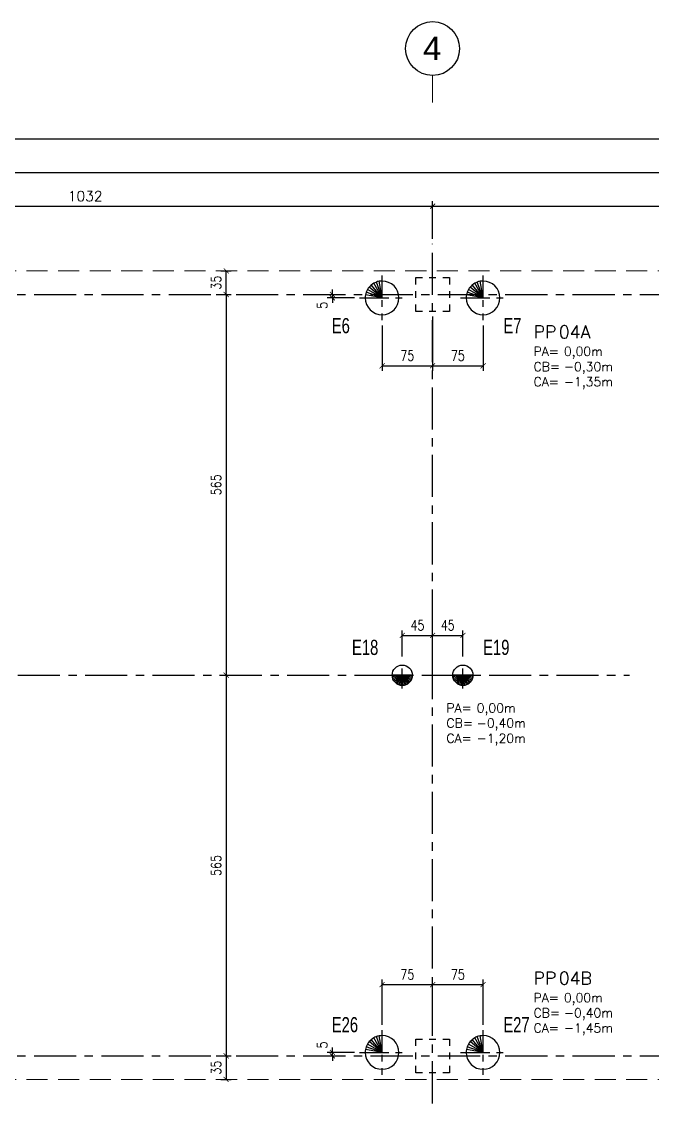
# Model space of a CAD drawing. Header units: millimetres. Extents: x 1792.4 to 1850.9, y 123.2 to 195.3.
# Drawn here: x 1828.24 to 1837.61, y 179.27 to 195.33 of the extents above; entities that cross this region are included whole.
import ezdxf

# ---------------------------------------------------------------- set-up
doc = ezdxf.new("R2010")
doc.units = ezdxf.units.MM
doc.header["$LTSCALE"] = 0.5
for name, pattern in [('CENTER', [2, 1.25, -0.25, 0.25, -0.25]), ('DASHDOT', [1, 0.5, -0.25, 0, -0.25]), ('ESTILO_TQS_0003', [0.91, 0.5, -0.2, 0.01, -0.2]), ('Hidden', [0.007144, 0.004763, -0.002381]), ('HIDDEN2', [0.1875, 0.125, -0.0625])]:
    doc.linetypes.add(name, pattern=pattern)
doc.layers.get('0').update_dxf_attribs({"color": 1})
for name, color, linetype in [('228', 1, 'Continuous'), ('79', 7, 'Continuous'), ('A_htc_alv', 1, 'Continuous'), ('COTAS', 1, 'Continuous'), ('Descrição Pilar', 4, 'Continuous'), ('EIXOS', 242, 'CENTER'), ('NUMERO ESTACAS', 2, 'DASHDOT'), ('PILAR', 5, 'Continuous')]:
    doc.layers.add(name, color=color, linetype=linetype)
doc.layers.add('_Hidden_', color=7, linetype='Hidden', lineweight=9)
doc.layers.add('Grids', color=7, linetype='Continuous', lineweight=9)
doc.styles.add('Arial', font='arial.ttf', dxfattribs={"height": 0.1875})
doc.styles.add('arial 2', font='swiss.ttf', dxfattribs={"width": 0.8})
doc.styles.add('ROMANS', font='romans.shx')
doc.styles.add('ROMANS2', font='romans.shx', dxfattribs={"width": 0.8})
doc.dimstyles.new('75', dxfattribs={"dimtxt": 0.15, "dimasz": 0.075, "dimexe": 0.075, "dimexo": 0.075, "dimgap": 0.075, "dimtad": 1, "dimdec": 1, "dimlfac": 100, "dimrnd": 0.4995, "dimdsep": 46, "dimtxsty": 'ROMANS', "dimblk": 'ARCHTICK', "dimcen": 0.075, "dimclrd": 1, "dimclre": 1, "dimclrt": 2, "dimadec": 0, "dimazin": 0, "dimtfac": 1, "dimtdec": 1, "dimtix": 1, "dimtmove": 0, "dimatfit": 0, "dimldrblk": 'ARCHTICK', "dimfxl": 1, "dimtolj": 1, "dimtzin": 0, "dimarcsym": 0})
doc.dimstyles.new('75e', dxfattribs={"dimtxt": 0.15, "dimasz": 0.075, "dimexe": 0.075, "dimexo": 0.075, "dimgap": 0.075, "dimtad": 1, "dimdec": 1, "dimlfac": 100, "dimrnd": 0.5, "dimdsep": 46, "dimtxsty": 'ROMANS2', "dimblk": 'ARCHTICK', "dimcen": 0.075, "dimclrd": 1, "dimclre": 1, "dimclrt": 2, "dimadec": 0, "dimazin": 0, "dimtfac": 1, "dimtdec": 1, "dimtix": 1, "dimtmove": 0, "dimatfit": 0, "dimldrblk": 'ARCHTICK', "dimfxl": 1, "dimtolj": 1, "dimtzin": 0, "dimarcsym": 0})
pattern_1 = [(0, (0, 0), (0, 6.985), [5.08, -1.905]), (90, (0, 0), (-6.985, 4e-16), [5.08, -1.905])]

# ---------------------------------------------------------------- blocks, each defined once
blk = doc.blocks.new('Grid - M_Cabeça da grade - Círculo _Padrão_ 2-409905-01_ Locação de Pilares')
at = {"layer": 'Grids'}
blk.add_line((0, 0.021), (0, 0.017), dxfattribs=at)
at = {"layer": 'Grids', "color": 146, "lineweight": 25, "true_color": 0x006b77}
blk.add_circle((0, 0.025), 0.004, dxfattribs=at)
blk = doc.blocks.new('_ArchTick')
at = {"color": 0, "linetype": 'ByBlock', "const_width": 0.15}
blk.add_lwpolyline([(-0.5, -0.5), (0.5, 0.5)], dxfattribs=at)
blk = doc.blocks.new('*D29')
at = {"layer": 'COTAS', "color": 1, "lineweight": -2, "transparency": 16777216}
for p, q in [((1803.388, 192.101), (1803.388, 193.161)), ((1844.668, 192.101), (1844.668, 193.161)), ((1803.388, 193.086), (1844.668, 193.086))]:
    blk.add_line(p, q, dxfattribs=at)
at = {"layer": 'DEFPOINTS', "color": 0, "transparency": 16777216}
for p in [(1844.668, 193.086), (1803.388, 192.026), (1844.668, 192.026)]:
    blk.add_point(p, dxfattribs=at)
at = {"layer": 'COTAS', "color": 1, "lineweight": -2, "transparency": 16777216, "xscale": 0.075, "yscale": 0.075, "zscale": 0.075, "rotation": 180}
blk.add_blockref('_ArchTick', (1803.388, 193.086), dxfattribs=at)
at = {"layer": 'COTAS', "color": 1, "lineweight": -2, "transparency": 16777216, "xscale": 0.075, "yscale": 0.075, "zscale": 0.075}
blk.add_blockref('_ArchTick', (1844.668, 193.086), dxfattribs=at)
at = {"layer": 'COTAS', "color": 2, "transparency": 16777216, "insert": (1824.028, 193.236), "char_height": 0.15, "width": 1.36261, "attachment_point": 5, "style": 'ROMANS'}
blk.add_mtext('\\A1;4128', dxfattribs=at)
blk = doc.blocks.new('*D32')
at = {"layer": 'COTAS', "color": 1, "lineweight": -2, "transparency": 16777216}
for p, q in [((1824.028, 192.101), (1824.028, 192.661)), ((1824.028, 192.586), (1834.348, 192.586)), ((1834.348, 192.101), (1834.348, 192.661))]:
    blk.add_line(p, q, dxfattribs=at)
at = {"layer": 'DEFPOINTS', "color": 0, "transparency": 16777216}
for p in [(1834.348, 192.586), (1824.028, 192.026), (1834.348, 192.026)]:
    blk.add_point(p, dxfattribs=at)
at = {"layer": 'COTAS', "color": 1, "lineweight": -2, "transparency": 16777216, "xscale": 0.075, "yscale": 0.075, "zscale": 0.075, "rotation": 180}
blk.add_blockref('_ArchTick', (1824.028, 192.586), dxfattribs=at)
at = {"layer": 'COTAS', "color": 1, "lineweight": -2, "transparency": 16777216, "xscale": 0.075, "yscale": 0.075, "zscale": 0.075}
blk.add_blockref('_ArchTick', (1834.348, 192.586), dxfattribs=at)
at = {"layer": 'COTAS', "color": 2, "transparency": 16777216, "insert": (1829.188, 192.736), "char_height": 0.15, "width": 1.36261, "attachment_point": 5, "style": 'ROMANS'}
blk.add_mtext('\\A1;1032', dxfattribs=at)
blk = doc.blocks.new('*D33')
at = {"layer": 'COTAS', "color": 1, "lineweight": -2, "transparency": 16777216}
for p, q in [((1834.348, 192.101), (1834.348, 192.661)), ((1834.348, 192.586), (1844.668, 192.586)), ((1844.668, 192.101), (1844.668, 192.661))]:
    blk.add_line(p, q, dxfattribs=at)
at = {"layer": 'DEFPOINTS', "color": 0, "transparency": 16777216}
for p in [(1844.668, 192.586), (1834.348, 192.026), (1844.668, 192.026)]:
    blk.add_point(p, dxfattribs=at)
at = {"layer": 'COTAS', "color": 1, "lineweight": -2, "transparency": 16777216, "xscale": 0.075, "yscale": 0.075, "zscale": 0.075, "rotation": 180}
blk.add_blockref('_ArchTick', (1834.348, 192.586), dxfattribs=at)
at = {"layer": 'COTAS', "color": 1, "lineweight": -2, "transparency": 16777216, "xscale": 0.075, "yscale": 0.075, "zscale": 0.075}
blk.add_blockref('_ArchTick', (1844.668, 192.586), dxfattribs=at)
at = {"layer": 'COTAS', "color": 2, "transparency": 16777216, "insert": (1839.508, 192.736), "char_height": 0.15, "width": 1.36261, "attachment_point": 5, "style": 'ROMANS'}
blk.add_mtext('\\A1;1032', dxfattribs=at)
blk = doc.blocks.new('*D38')
at = {"layer": 'COTAS', "color": 1, "lineweight": -2, "transparency": 16777216}
for p, q in [((1802.588, 191.701), (1802.588, 193.661)), ((1844.988, 191.696), (1844.988, 193.661)), ((1802.588, 193.586), (1844.988, 193.586))]:
    blk.add_line(p, q, dxfattribs=at)
at = {"layer": 'DEFPOINTS', "color": 0, "transparency": 16777216}
for p in [(1844.988, 193.586), (1802.588, 191.626), (1844.988, 191.621)]:
    blk.add_point(p, dxfattribs=at)
at = {"layer": 'COTAS', "color": 1, "lineweight": -2, "transparency": 16777216, "xscale": 0.075, "yscale": 0.075, "zscale": 0.075, "rotation": 180}
blk.add_blockref('_ArchTick', (1802.588, 193.586), dxfattribs=at)
at = {"layer": 'COTAS', "color": 1, "lineweight": -2, "transparency": 16777216, "xscale": 0.075, "yscale": 0.075, "zscale": 0.075}
blk.add_blockref('_ArchTick', (1844.988, 193.586), dxfattribs=at)
at = {"layer": 'COTAS', "color": 2, "transparency": 16777216, "insert": (1823.788, 193.736), "char_height": 0.15, "width": 1.36261, "attachment_point": 5, "style": 'ROMANS'}
blk.add_mtext('\\A1;4240', dxfattribs=at)
blk = doc.blocks.new('_EST50')
at = {"linetype": 'ESTILO_TQS_0003'}
for p, q in [((0, 1), (0, 1.333)), ((-1.333, 0), (-1, 0)), ((0, 0), (1.333, 0)), ((0, -1.333), (0, 0))]:
    blk.add_line(p, q, dxfattribs=at)
for q in [(-0.766044, 0.642788), (-0.642788, 0.766044), (-0.5, 0.866025), (-0.34202, 0.939693), (-0.173648, 0.984808), (-0.984808, 0.173648), (-0.939693, 0.34202), (-0.866025, 0.5)]:
    blk.add_line((0, 0), q)
at = {"color": 3}
blk.add_lwpolyline([(0, 0), (0, 1), (-0.083365, 0.996519), (-0.173648, 0.984808), (-0.268937, 0.963158), (-0.34202, 0.939693), (-0.430128, 0.902768), (-0.5, 0.866025), (-0.579141, 0.815228), (-0.642788, 0.766044), (-0.713497, 0.700658), (-0.766044, 0.642788), (-0.823793, 0.566891), (-0.866025, 0.5), (-0.910293, 0.413965), (-0.939693, 0.34202), (-0.968245, 0.250003), (-0.984808, 0.173648), (-0.996914, 0.0785), (-1, 0), (0, 0)], dxfattribs=at)
blk.add_arc((0, 0), 1, 180, 90, dxfattribs=at)
blk = doc.blocks.new('_EST30')
at = {"layer": 'A_htc_alv', "true_color": 0x2776bb}
h = blk.add_hatch(dxfattribs=at)
h.set_pattern_fill('ANGLE', color=152)
h.set_pattern_definition(pattern_1)
h.paths.add_polyline_path([(0, 1, 0.4142135624), (-1, 0), (0, 0)])
h.paths.add_polyline_path([(0, 1), (0, 0), (1, 0, 0.4142135624)])
h.paths.add_polyline_path([(0, 0), (-1, 0, 0.4142135624), (0, -1)])
h.paths.add_polyline_path([(1, 0), (0, 0), (0, -1, 0.4142135624)])
at = {"layer": 'A_htc_alv'}
h = blk.add_hatch(dxfattribs=at)
h.set_pattern_fill('ANGLE', color=142)
h.set_pattern_definition(pattern_1)
h.paths.add_polyline_path([(0, 1, 0.4142135624), (-1, 0), (0, 0)])
h.paths.add_polyline_path([(0, 1), (0, 0), (1, 0, 0.4142135624)])
h.paths.add_polyline_path([(1, 0), (0, 0), (0, -1, 0.4142135624)])
h.paths.add_polyline_path([(0, 0), (-1, 0, 0.4142135624), (0, -1)])
at = {"linetype": 'ESTILO_TQS_0003'}
for p, q in [((0, -1.333), (0, 1.333)), ((-1.333, 0), (1.333, 0))]:
    blk.add_line(p, q, dxfattribs=at)
at = {"color": 41, "true_color": 0xf4ee51}
for q in [(-1, 0), (-0.984808, -0.173648), (-0.939693, -0.34202), (-0.866025, -0.5), (-0.766044, -0.642788), (-0.642788, -0.766044), (-0.5, -0.866025), (-0.34202, -0.939693), (-0.173648, -0.984808), (0, -1), (0.173648, -0.984808), (0.34202, -0.939693), (0.5, -0.866025), (0.642788, -0.766044), (0.766044, -0.642788), (0.866025, -0.5), (0.939693, -0.34202), (0.984808, -0.173648), (1, 0)]:
    blk.add_line((0, 0), q, dxfattribs=at)
at = {"color": 3, "linetype": 'Continuous'}
blk.add_circle((0, 0), 1, dxfattribs=at)
at = {"layer": '79', "color": 41, "true_color": 0xf4ee51}
blk.add_lwpolyline([(1, 0), (-1, 0), (-0.999225, -0.03937), (-0.99154, -0.129801), (-0.9778, -0.20954), (-0.958374, -0.285515), (-0.925126, -0.379661), (-0.881972, -0.471301), (-0.845522, -0.533941), (-0.793144, -0.609034), (-0.747857, -0.66386), (-0.675918, -0.736977), (-0.613808, -0.789455), (-0.540512, -0.841336), (-0.469351, -0.883012), (-0.382381, -0.924005), (-0.31471, -0.949188), (-0.216271, -0.976333), (-0.129063, -0.991636), (-0.047418, -0.998875), (0, -1), (0.038289, -0.999267), (0.120761, -0.992682), (0.215823, -0.976432), (0.304433, -0.952534), (0.387436, -0.921897), (0.47, -0.882667), (0.536993, -0.843587), (0.621258, -0.783606), (0.67415, -0.738595), (0.740792, -0.671734), (0.791224, -0.611526), (0.848646, -0.528961), (0.883065, -0.46925), (0.92857, -0.371158), (0.958367, -0.285539), (0.978398, -0.206729), (0.990705, -0.13603), (0.99935, -0.036053), (1, 0), (1, 0)], dxfattribs=at)
blk = doc.blocks.new('*D117')
at = {"layer": 'COTAS', "color": 1, "lineweight": -2, "transparency": 16777216}
for p, q in [((1834.348, 190.951), (1834.348, 190.143)), ((1833.598, 190.818), (1833.598, 190.143)), ((1833.598, 190.218), (1834.348, 190.218))]:
    blk.add_line(p, q, dxfattribs=at)
at = {"layer": 'DEFPOINTS', "color": 0, "transparency": 16777216}
for p in [(1834.348, 191.026), (1833.598, 190.893), (1834.348, 190.218)]:
    blk.add_point(p, dxfattribs=at)
at = {"layer": 'COTAS', "color": 1, "lineweight": -2, "transparency": 16777216, "xscale": 0.075, "yscale": 0.075, "zscale": 0.075, "rotation": 180}
blk.add_blockref('_ArchTick', (1833.598, 190.218), dxfattribs=at)
at = {"layer": 'COTAS', "color": 1, "lineweight": -2, "transparency": 16777216, "xscale": 0.075, "yscale": 0.075, "zscale": 0.075}
blk.add_blockref('_ArchTick', (1834.348, 190.218), dxfattribs=at)
at = {"layer": 'COTAS', "color": 2, "transparency": 16777216, "insert": (1833.973, 190.368), "char_height": 0.15, "attachment_point": 5, "style": 'ROMANS2'}
blk.add_mtext('\\A1;75', dxfattribs=at)
blk = doc.blocks.new('*D118')
at = {"layer": 'COTAS', "color": 1, "lineweight": -2, "transparency": 16777216}
for p, q in [((1834.348, 190.951), (1834.348, 190.143)), ((1835.098, 190.818), (1835.098, 190.143)), ((1834.348, 190.218), (1835.098, 190.218))]:
    blk.add_line(p, q, dxfattribs=at)
at = {"layer": 'DEFPOINTS', "color": 0, "transparency": 16777216}
for p in [(1834.348, 191.026), (1835.098, 190.893), (1835.098, 190.218)]:
    blk.add_point(p, dxfattribs=at)
at = {"layer": 'COTAS', "color": 1, "lineweight": -2, "transparency": 16777216, "xscale": 0.075, "yscale": 0.075, "zscale": 0.075, "rotation": 180}
blk.add_blockref('_ArchTick', (1834.348, 190.218), dxfattribs=at)
at = {"layer": 'COTAS', "color": 1, "lineweight": -2, "transparency": 16777216, "xscale": 0.075, "yscale": 0.075, "zscale": 0.075}
blk.add_blockref('_ArchTick', (1835.098, 190.218), dxfattribs=at)
at = {"layer": 'COTAS', "color": 2, "transparency": 16777216, "insert": (1834.723, 190.368), "char_height": 0.15, "attachment_point": 5, "style": 'ROMANS2'}
blk.add_mtext('\\A1;75', dxfattribs=at)
blk = doc.blocks.new('*D119')
at = {"layer": 'COTAS', "color": 1, "lineweight": -2, "transparency": 16777216}
for p, q in [((1833.898, 185.901), (1833.898, 186.291)), ((1834.348, 185.892), (1834.348, 186.291)), ((1833.898, 186.216), (1834.348, 186.216))]:
    blk.add_line(p, q, dxfattribs=at)
at = {"layer": 'DEFPOINTS', "color": 0, "transparency": 16777216}
for p in [(1834.348, 186.216), (1833.898, 185.826), (1834.348, 185.817)]:
    blk.add_point(p, dxfattribs=at)
at = {"layer": 'COTAS', "color": 1, "lineweight": -2, "transparency": 16777216, "xscale": 0.075, "yscale": 0.075, "zscale": 0.075, "rotation": 180}
blk.add_blockref('_ArchTick', (1833.898, 186.216), dxfattribs=at)
at = {"layer": 'COTAS', "color": 1, "lineweight": -2, "transparency": 16777216, "xscale": 0.075, "yscale": 0.075, "zscale": 0.075}
blk.add_blockref('_ArchTick', (1834.348, 186.216), dxfattribs=at)
at = {"layer": 'COTAS', "color": 2, "transparency": 16777216, "insert": (1834.123, 186.366), "char_height": 0.15, "attachment_point": 5, "style": 'ROMANS2'}
blk.add_mtext('\\A1;45', dxfattribs=at)
blk = doc.blocks.new('*D120')
at = {"layer": 'COTAS', "color": 1, "lineweight": -2, "transparency": 16777216}
for p, q in [((1834.348, 185.892), (1834.348, 186.291)), ((1834.798, 185.901), (1834.798, 186.291)), ((1834.348, 186.216), (1834.798, 186.216))]:
    blk.add_line(p, q, dxfattribs=at)
at = {"layer": 'DEFPOINTS', "color": 0, "transparency": 16777216}
for p in [(1834.798, 186.216), (1834.348, 185.817), (1834.798, 185.826)]:
    blk.add_point(p, dxfattribs=at)
at = {"layer": 'COTAS', "color": 1, "lineweight": -2, "transparency": 16777216, "xscale": 0.075, "yscale": 0.075, "zscale": 0.075, "rotation": 180}
blk.add_blockref('_ArchTick', (1834.348, 186.216), dxfattribs=at)
at = {"layer": 'COTAS', "color": 1, "lineweight": -2, "transparency": 16777216, "xscale": 0.075, "yscale": 0.075, "zscale": 0.075}
blk.add_blockref('_ArchTick', (1834.798, 186.216), dxfattribs=at)
at = {"layer": 'COTAS', "color": 2, "transparency": 16777216, "insert": (1834.573, 186.366), "char_height": 0.15, "attachment_point": 5, "style": 'ROMANS2'}
blk.add_mtext('\\A1;45', dxfattribs=at)
blk = doc.blocks.new('*D121')
at = {"layer": 'COTAS', "color": 1, "lineweight": -2, "transparency": 16777216}
for p, q in [((1833.598, 180.434), (1833.598, 181.108)), ((1834.348, 180.301), (1834.348, 181.108)), ((1833.598, 181.033), (1834.348, 181.033))]:
    blk.add_line(p, q, dxfattribs=at)
at = {"layer": 'DEFPOINTS', "color": 0, "transparency": 16777216}
for p in [(1834.348, 181.033), (1833.598, 180.359), (1834.348, 180.226)]:
    blk.add_point(p, dxfattribs=at)
at = {"layer": 'COTAS', "color": 1, "lineweight": -2, "transparency": 16777216, "xscale": 0.075, "yscale": 0.075, "zscale": 0.075, "rotation": 180}
blk.add_blockref('_ArchTick', (1833.598, 181.033), dxfattribs=at)
at = {"layer": 'COTAS', "color": 1, "lineweight": -2, "transparency": 16777216, "xscale": 0.075, "yscale": 0.075, "zscale": 0.075}
blk.add_blockref('_ArchTick', (1834.348, 181.033), dxfattribs=at)
at = {"layer": 'COTAS', "color": 2, "transparency": 16777216, "insert": (1833.973, 181.183), "char_height": 0.15, "attachment_point": 5, "style": 'ROMANS2'}
blk.add_mtext('\\A1;75', dxfattribs=at)
blk = doc.blocks.new('*D122')
at = {"layer": 'COTAS', "color": 1, "lineweight": -2, "transparency": 16777216}
for p, q in [((1834.348, 180.301), (1834.348, 181.108)), ((1835.098, 180.434), (1835.098, 181.108)), ((1834.348, 181.033), (1835.098, 181.033))]:
    blk.add_line(p, q, dxfattribs=at)
at = {"layer": 'DEFPOINTS', "color": 0, "transparency": 16777216}
for p in [(1835.098, 181.033), (1835.098, 180.359), (1834.348, 180.226)]:
    blk.add_point(p, dxfattribs=at)
at = {"layer": 'COTAS', "color": 1, "lineweight": -2, "transparency": 16777216, "xscale": 0.075, "yscale": 0.075, "zscale": 0.075, "rotation": 180}
blk.add_blockref('_ArchTick', (1834.348, 181.033), dxfattribs=at)
at = {"layer": 'COTAS', "color": 1, "lineweight": -2, "transparency": 16777216, "xscale": 0.075, "yscale": 0.075, "zscale": 0.075}
blk.add_blockref('_ArchTick', (1835.098, 181.033), dxfattribs=at)
at = {"layer": 'COTAS', "color": 2, "transparency": 16777216, "insert": (1834.723, 181.183), "char_height": 0.15, "attachment_point": 5, "style": 'ROMANS2'}
blk.add_mtext('\\A1;75', dxfattribs=at)
blk = doc.blocks.new('*D223')
at = {"layer": 'COTAS', "color": 1, "lineweight": -2, "transparency": 16777216}
for p, q in [((1833.189, 191.226), (1832.784, 191.226)), ((1832.858, 191.276), (1832.934, 191.276)), ((1832.859, 191.276), (1832.859, 191.351)), ((1832.859, 191.276), (1832.859, 191.226)), ((1832.859, 191.226), (1832.859, 191.151))]:
    blk.add_line(p, q, dxfattribs=at)
at = {"layer": 'DEFPOINTS', "color": 0, "transparency": 16777216}
for p in [(1832.783, 191.276), (1832.859, 191.226), (1833.264, 191.226)]:
    blk.add_point(p, dxfattribs=at)
at = {"layer": 'COTAS', "color": 1, "lineweight": -2, "transparency": 16777216, "xscale": 0.075, "yscale": 0.075, "zscale": 0.075}
for p, rotation in [((1832.859, 191.276), 270), ((1832.859, 191.226), 90)]:
    blk.add_blockref('_ArchTick', p, dxfattribs=dict(at, rotation=rotation))
at = {"layer": 'COTAS', "color": 2, "transparency": 16777216, "insert": (1832.709, 191.115), "char_height": 0.15, "attachment_point": 5, "rotation": 90, "style": 'ROMANS2'}
blk.add_mtext('\\A1;5', dxfattribs=at)
blk = doc.blocks.new('*D224')
at = {"layer": 'COTAS', "color": 1, "lineweight": -2, "transparency": 16777216}
for p, q in [((1833.189, 180.026), (1832.784, 180.026)), ((1832.859, 180.026), (1832.859, 180.101)), ((1832.859, 179.976), (1832.859, 180.026)), ((1832.858, 179.976), (1832.934, 179.976)), ((1832.859, 179.976), (1832.859, 179.901))]:
    blk.add_line(p, q, dxfattribs=at)
at = {"layer": 'DEFPOINTS', "color": 0, "transparency": 16777216}
for p in [(1832.859, 180.026), (1833.264, 180.026), (1832.783, 179.976)]:
    blk.add_point(p, dxfattribs=at)
at = {"layer": 'COTAS', "color": 1, "lineweight": -2, "transparency": 16777216, "xscale": 0.075, "yscale": 0.075, "zscale": 0.075}
for p, rotation in [((1832.859, 180.026), 270), ((1832.859, 179.976), 90)]:
    blk.add_blockref('_ArchTick', p, dxfattribs=dict(at, rotation=rotation))
at = {"layer": 'COTAS', "color": 2, "transparency": 16777216, "insert": (1832.709, 180.137), "char_height": 0.15, "attachment_point": 5, "rotation": 90, "style": 'ROMANS2'}
blk.add_mtext('\\A1;5', dxfattribs=at)
blk = doc.blocks.new('*D225')
at = {"layer": 'COTAS', "color": 1, "lineweight": -2, "transparency": 16777216}
for p, q in [((1831.134, 191.276), (1831.357, 191.276)), ((1831.282, 191.276), (1831.282, 185.626)), ((1831.185, 185.626), (1831.357, 185.626))]:
    blk.add_line(p, q, dxfattribs=at)
at = {"layer": 'DEFPOINTS', "color": 0, "transparency": 16777216}
for p in [(1831.059, 191.276), (1831.11, 185.626), (1831.282, 185.626)]:
    blk.add_point(p, dxfattribs=at)
at = {"layer": 'COTAS', "color": 1, "lineweight": -2, "transparency": 16777216, "xscale": 0.075, "yscale": 0.075, "zscale": 0.075}
for p, rotation in [((1831.282, 191.276), 90), ((1831.282, 185.626), 270)]:
    blk.add_blockref('_ArchTick', p, dxfattribs=dict(at, rotation=rotation))
at = {"layer": 'COTAS', "color": 2, "transparency": 16777216, "insert": (1831.132, 188.451), "char_height": 0.15, "attachment_point": 5, "rotation": 90, "style": 'ROMANS2'}
blk.add_mtext('\\A1;565', dxfattribs=at)
blk = doc.blocks.new('*D226')
at = {"layer": 'COTAS', "color": 1, "lineweight": -2, "transparency": 16777216}
for p, q in [((1831.185, 185.626), (1831.357, 185.626)), ((1831.282, 185.626), (1831.282, 179.976)), ((1831.154, 179.976), (1831.357, 179.976))]:
    blk.add_line(p, q, dxfattribs=at)
at = {"layer": 'DEFPOINTS', "color": 0, "transparency": 16777216}
for p in [(1831.11, 185.626), (1831.079, 179.976), (1831.282, 179.976)]:
    blk.add_point(p, dxfattribs=at)
at = {"layer": 'COTAS', "color": 1, "lineweight": -2, "transparency": 16777216, "xscale": 0.075, "yscale": 0.075, "zscale": 0.075}
for p, rotation in [((1831.282, 185.626), 90), ((1831.282, 179.976), 270)]:
    blk.add_blockref('_ArchTick', p, dxfattribs=dict(at, rotation=rotation))
at = {"layer": 'COTAS', "color": 2, "transparency": 16777216, "insert": (1831.132, 182.801), "char_height": 0.15, "attachment_point": 5, "rotation": 90, "style": 'ROMANS2'}
blk.add_mtext('\\A1;565', dxfattribs=at)
blk = doc.blocks.new('*D227')
at = {"layer": 'COTAS', "color": 1, "lineweight": -2, "transparency": 16777216}
for p, q in [((1831.201, 191.626), (1831.357, 191.626)), ((1831.282, 191.276), (1831.282, 191.626)), ((1831.134, 191.276), (1831.357, 191.276))]:
    blk.add_line(p, q, dxfattribs=at)
at = {"layer": 'DEFPOINTS', "color": 0, "transparency": 16777216}
for p in [(1831.126, 191.626), (1831.282, 191.626), (1831.059, 191.276)]:
    blk.add_point(p, dxfattribs=at)
at = {"layer": 'COTAS', "color": 1, "lineweight": -2, "transparency": 16777216, "xscale": 0.075, "yscale": 0.075, "zscale": 0.075}
for p, rotation in [((1831.282, 191.626), 90), ((1831.282, 191.276), 270)]:
    blk.add_blockref('_ArchTick', p, dxfattribs=dict(at, rotation=rotation))
at = {"layer": 'COTAS', "color": 2, "transparency": 16777216, "insert": (1831.132, 191.451), "char_height": 0.15, "attachment_point": 5, "rotation": 90, "style": 'ROMANS2'}
blk.add_mtext('\\A1;35', dxfattribs=at)
blk = doc.blocks.new('*D228')
at = {"layer": 'COTAS', "color": 1, "lineweight": -2, "transparency": 16777216}
for p, q in [((1831.134, 179.976), (1831.357, 179.976)), ((1831.282, 179.976), (1831.282, 179.626)), ((1831.201, 179.626), (1831.357, 179.626))]:
    blk.add_line(p, q, dxfattribs=at)
at = {"layer": 'DEFPOINTS', "color": 0, "transparency": 16777216}
for p in [(1831.059, 179.976), (1831.126, 179.626), (1831.282, 179.626)]:
    blk.add_point(p, dxfattribs=at)
at = {"layer": 'COTAS', "color": 1, "lineweight": -2, "transparency": 16777216, "xscale": 0.075, "yscale": 0.075, "zscale": 0.075}
for p, rotation in [((1831.282, 179.976), 90), ((1831.282, 179.626), 270)]:
    blk.add_blockref('_ArchTick', p, dxfattribs=dict(at, rotation=rotation))
at = {"layer": 'COTAS', "color": 2, "transparency": 16777216, "insert": (1831.132, 179.801), "char_height": 0.15, "attachment_point": 5, "rotation": 90, "style": 'ROMANS2'}
blk.add_mtext('\\A1;35', dxfattribs=at)

msp = doc.modelspace()

# ---------------------------------------------------------------- linework, layer by layer
at = {"layer": '_Hidden_', "color": 150, "linetype": 'HIDDEN2', "ltscale": 5, "true_color": 0x0080ff}
for p, q in [((1802.0677, 191.6258), (1844.9877, 191.6258)), ((1802.0677, 179.6258), (1844.9877, 179.6258))]:
    msp.add_line(p, q, dxfattribs=at)
at = {"layer": 'EIXOS'}
for p, q in [((1834.3477, 179.2705), (1834.3477, 192.0258)), ((1802.4277, 191.2758), (1846.1677, 191.2758)), ((1803.1878, 185.6258), (1837.2712, 185.6258)), ((1802.4277, 179.9758), (1846.1677, 179.9758))]:
    msp.add_line(p, q, dxfattribs=at)
at = {"layer": 'PILAR', "color": 2, "linetype": 'HIDDEN2'}
for points in [[(1834.0977, 191.5258), (1834.5977, 191.5258), (1834.5977, 191.0258), (1834.0977, 191.0258)], [(1834.0977, 180.2258), (1834.5977, 180.2258), (1834.5977, 179.7258), (1834.0977, 179.7258)]]:
    msp.add_lwpolyline(points, close=True, dxfattribs=at)

# ---------------------------------------------------------------- block references
at = {"layer": '228', "linetype": 'Continuous', "zscale": 0.01}
for name, p, xscale, yscale in [('_EST50', (1833.5977, 191.2258), 0.25, 0.25), ('_EST50', (1835.0977, 191.2258), 0.25, 0.25), ('_EST30', (1833.8977, 185.6258), 0.15, 0.15), ('_EST30', (1834.7977, 185.6258), 0.15, 0.15), ('_EST50', (1833.5977, 180.0258), 0.25, 0.25), ('_EST50', (1835.0977, 180.0258), 0.25, 0.25)]:
    msp.add_blockref(name, p, dxfattribs=dict(at, xscale=xscale, yscale=yscale))
at = {"layer": 'Grids', "xscale": 99.99999999999993, "yscale": 99.99999999999993, "zscale": 99.99999999999993}
msp.add_blockref('Grid - M_Cabeça da grade - Círculo _Padrão_ 2-409905-01_ Locação de Pilares', (1834.3477, 192.4258), dxfattribs=at)

# ---------------------------------------------------------------- texts
at = {"layer": 'Descrição Pilar', "style": 'ROMANS'}
for s, p in [('PP', (1835.8477, 190.6258)), ('04A', (1836.2227, 190.6258)), ('PP', (1835.8477, 181.0341)), ('04B', (1836.2227, 181.0341))]:
    msp.add_text(s, height=0.1875, dxfattribs=at).set_placement(p)
at = {"layer": 'Descrição Pilar', "color": 2, "style": 'ROMANS'}
for s, p in [('PA=', (1835.8477, 190.3633)), ('0,00m', (1836.2977, 190.3633)), ('CB=', (1835.8477, 190.1383)), ('-0,30m', (1836.2977, 190.1383)), ('CA=', (1835.8477, 189.9133)), ('-1,35m', (1836.2977, 189.9133)), ('PA=', (1834.5532, 185.072)), ('0,00m', (1835.0032, 185.072)), ('CB=', (1834.5532, 184.847)), ('-0,40m', (1835.0032, 184.847)), ('CA=', (1834.5532, 184.622)), ('-1,20m', (1835.0032, 184.622)), ('PA=', (1835.8477, 180.7716)), ('0,00m', (1836.2977, 180.7716)), ('CB=', (1835.8477, 180.5466)), ('-0,40m', (1836.2977, 180.5466)), ('CA=', (1835.8477, 180.3216)), ('-1,45m', (1836.2977, 180.3216))]:
    msp.add_text(s, height=0.135, dxfattribs=at).set_placement(p)
at = {"layer": 'Grids', "insert": (1834.2056, 195.1045), "char_height": 0.35, "width": 0.336709, "attachment_point": 1, "style": 'Arial'}
msp.add_mtext('4', dxfattribs=at)
at = {"layer": 'NUMERO ESTACAS', "color": 251, "style": 'arial 2', "width": 0.7}
for s, p in [('E6', (1832.8497, 190.7009)), ('E7', (1835.3977, 190.7009)), ('E18', (1833.1497, 185.9258)), ('E19', (1835.0977, 185.9258)), ('E26', (1832.8497, 180.3258)), ('E27', (1835.3977, 180.3258))]:
    msp.add_text(s, height=0.225, dxfattribs=at).set_placement(p)

# ---------------------------------------------------------------- dimensions: what is measured, and where the dimension line sits
at = {"layer": 'COTAS'}
for base, p1, p2, dimstyle, override, picture, middle in [((1844.9877, 193.5858), (1802.5877, 191.6258), (1844.9877, 191.6214), '75', {"dimrnd": 0.5}, '*D38', (1823.7877, 193.7358)), ((1844.6677, 193.0858), (1803.3877, 192.0258), (1844.6677, 192.0258), '75', {"dimrnd": 0.5}, '*D29', (1824.0277, 193.2358)), ((1835.0977, 190.2183), (1834.3477, 191.0258), (1835.0977, 190.8925), '75e', {"dimtmove": 1}, '*D118', (1834.7227, 190.3683)), ((1834.7977, 186.2164), (1834.3477, 185.8166), (1834.7977, 185.8257), '75e', {"dimtmove": 1}, '*D120', (1834.5727, 186.3664)), ((1835.0977, 181.0333), (1834.3477, 180.2258), (1835.0977, 180.359), '75e', {"dimtmove": 1}, '*D122', (1834.7227, 181.1833))]:
    dim = msp.add_linear_dim(base=base, p1=p1, p2=p2, dimstyle=dimstyle, override=override, dxfattribs=at)
    dim.commit()
    dim.dimension.update_dxf_attribs({"geometry": picture, "text_midpoint": middle})
for base, p1, p2, dimstyle, picture, middle in [((1834.3477, 192.5858), (1824.0277, 192.0258), (1834.3477, 192.0258), '75', '*D32', (1829.1877, 192.7358)), ((1844.6677, 192.5858), (1834.3477, 192.0258), (1844.6677, 192.0258), '75', '*D33', (1839.5077, 192.7358)), ((1834.3477, 190.2183), (1833.5977, 190.8925), (1834.3477, 191.0258), '75e', '*D117', (1833.9727, 190.3683)), ((1834.3477, 186.2164), (1833.8977, 185.8257), (1834.3477, 185.8166), '75e', '*D119', (1834.1227, 186.3664)), ((1834.3477, 181.0333), (1833.5977, 180.359), (1834.3477, 180.2258), '75e', '*D121', (1833.9727, 181.1833))]:
    dim = msp.add_linear_dim(base=base, p1=p1, p2=p2, dimstyle=dimstyle, dxfattribs=at)
    dim.commit()
    dim.dimension.update_dxf_attribs({"geometry": picture, "text_midpoint": middle})
for base, p1, p2, angle, picture, middle in [((1831.2825, 191.6258), (1831.0588, 191.2758), (1831.1263, 191.6258), 90, '*D227', (1831.1325, 191.4508)), ((1831.2825, 179.6258), (1831.0588, 179.9758), (1831.1263, 179.6258), 270, '*D228', (1831.1325, 179.8008))]:
    dim = msp.add_linear_dim(base=base, p1=p1, p2=p2, angle=angle, dimstyle='75e', dxfattribs=at)
    dim.commit()
    dim.dimension.update_dxf_attribs({"geometry": picture, "text_midpoint": middle})
for base, p1, p2, picture, middle in [((1831.2825, 185.6258), (1831.0588, 191.2758), (1831.1102, 185.6258), '*D225', (1831.1325, 188.4508)), ((1831.2825, 179.9758), (1831.1102, 185.6258), (1831.0788, 179.9758), '*D226', (1831.1325, 182.8008))]:
    dim = msp.add_linear_dim(base=base, p1=p1, p2=p2, angle=90, dimstyle='75e', override={"dimtmove": 1}, dxfattribs=at)
    dim.commit()
    dim.dimension.update_dxf_attribs({"geometry": picture, "text_midpoint": middle})
for base, p1, p2, angle, picture, middle in [((1832.8586, 191.2258), (1832.7827, 191.2758), (1833.2645, 191.2258), 270, '*D223', (1832.7086, 191.1146)), ((1832.8586, 180.0258), (1832.7827, 179.9758), (1833.2645, 180.0258), 90, '*D224', (1832.7086, 180.1369))]:
    dim = msp.add_linear_dim(base=base, p1=p1, p2=p2, angle=angle, dimstyle='75e', override={"dimtmove": 2}, dxfattribs=at)
    dim.commit()
    dim.dimension.update_dxf_attribs({"geometry": picture, "text_midpoint": middle, "dimtype": 160})

doc.saveas('drawing.dxf')
